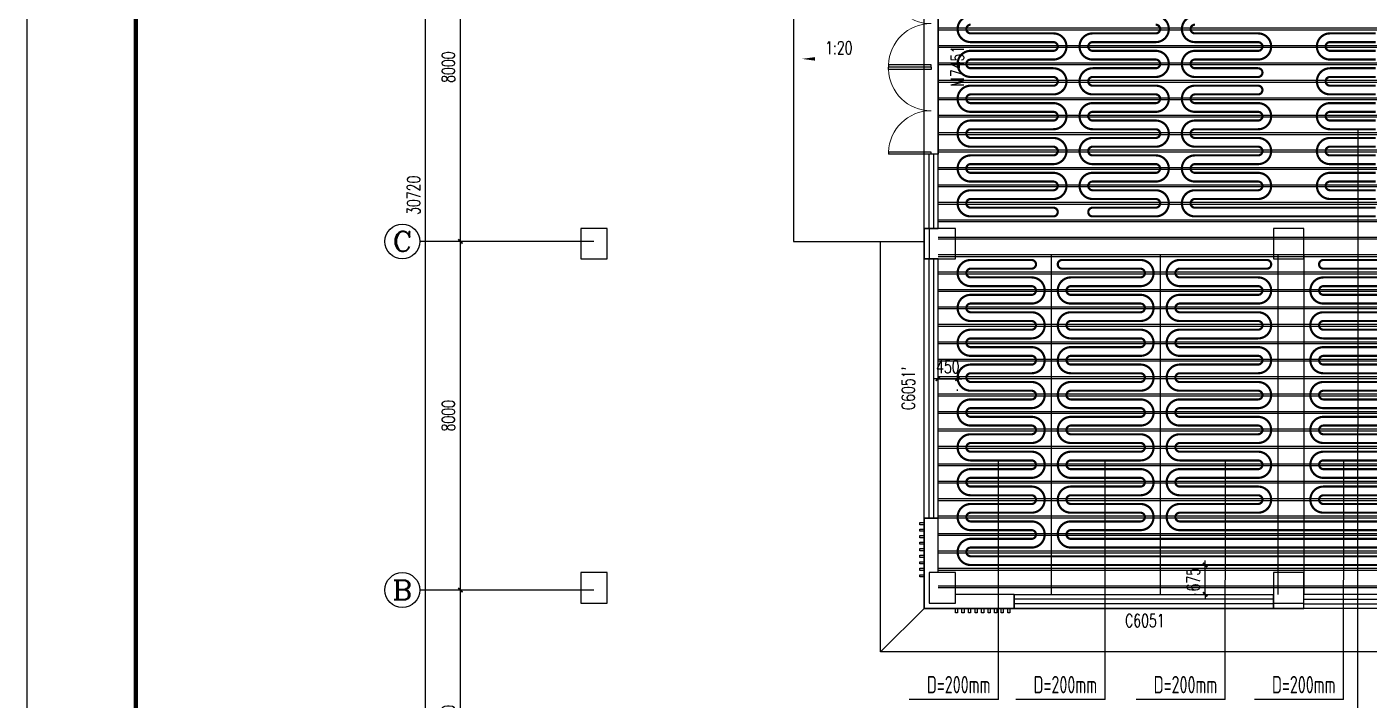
# Model space of a CAD drawing. Extents: x 2430460 to 2514560, y -608375 to -364775.
# Drawn here: x 2430460 to 2461282, y -587286 to -571834 of the extents above; entities that cross this region are included whole.
import ezdxf
from ezdxf.enums import TextEntityAlignment as Align

# ---------------------------------------------------------------- set-up
doc = ezdxf.new("R2010")
doc.units = 0
doc.header["$LTSCALE"] = 1000
doc.header["$MEASUREMENT"] = 0
for name, color, linetype in [('AXIS', 3, 'Continuous'), ('AXIS_TEXT', 7, 'Continuous'), ('COLUMN', 9, 'Continuous'), ('DIM_SYMB', 3, 'Continuous'), ('PIPE-地暖供', 4, 'Continuous'), ('PUB_DIM', 3, 'Continuous'), ('STAIR', 2, 'Continuous'), ('TH_DIM', 3, 'Continuous'), ('TK', 4, 'Continuous'), ('WALL', 9, 'Continuous'), ('WINDOW', 4, 'Continuous'), ('WINDOW_TEXT', 7, 'Continuous'), ('木龙骨', 23, 'Continuous')]:
    doc.layers.add(name, color=color, linetype=linetype)
doc.styles.add('26#标准$0$TSSD_REIN', font='Tssdeng.shx', dxfattribs={"width": 0.7, "bigfont": 'tssdchn.shx'})
doc.styles.add('_TCH_AXIS', font='COMPLEX', dxfattribs={"bigfont": 'GBCBIG'})
doc.styles.add('_TCH_DIM', font='SIMPLEX', dxfattribs={"bigfont": 'GBCBIG'})
doc.styles.add('_TCH_DIM_T3', font='SIMPLEX', dxfattribs={"width": 0.705882, "bigfont": 'GBCBIG'})
doc.styles.add('_TCH_WINDOW', font='SIMPLEX', dxfattribs={"height": 3.5, "bigfont": 'GBCBIG'})
doc.styles.add('COMPLEX', font='COMPLEX')
doc.styles.add('HZTXT1', font='romans.shx', dxfattribs={"width": 0.7, "bigfont": 'GBHZFS.SHX'})
doc.styles.get("Standard").update_dxf_attribs({"font": 'gbenor.shx', "bigfont": 'gbcbig.shx'})
doc.dimstyles.new('_TCH_ARCH&&100', dxfattribs={"dimtxt": 297.5, "dimasz": 100, "dimexe": 250, "dimexo": 300, "dimgap": 126.25, "dimtad": 1, "dimdec": 0, "dimzin": 0, "dimdsep": 46, "dimtxsty": '_TCH_DIM_T3', "dimblk": 'ARCHTICK', "dimcen": 0.09, "dimclrt": 7, "dimazin": 2, "dimtfac": 1, "dimtdec": 0, "dimtix": 1, "dimtmove": 2, "dimatfit": 3, "dimfxl": 30, "dimtolj": 1, "dimtzin": 0, "dimarcsym": 0})

# ---------------------------------------------------------------- blocks, each defined once
blk = doc.blocks.new('*U544')
at = {"color": 3}
blk.add_lwpolyline([(-84100, 0), (0, 0), (0, 59400), (-84100, 59400)], close=True, dxfattribs=at)
at = {"color": 3, "const_width": 100}
blk.add_lwpolyline([(-81600, 1000), (-1000, 1000), (-1000, 58400), (-81600, 58400)], close=True, dxfattribs=at)
at = {"layer": 'TK', "color": 4, "style": 'HZTXT1'}
for tag, height, width, p in [('项目负责1', 400, 0.6, (-4500, 19196)), ('项目负责2', 400, 0.6, (-4500, 18296)), ('专责', 400, 0.6, (-4500, 17396)), ('审定', 400, 0.6, (-4500, 16496)), ('审核', 400, 0.6, (-4500, 15596)), ('校对', 400, 0.6, (-4500, 14696)), ('设计', 400, 0.6, (-4500, 13796)), ('绘图', 400, 0.6, (-4500, 12896)), ('建设单位', 450, 0.6, (-4500, 11050)), ('工号', 400, 0.5, (-5501, 3507)), ('版次', 400, 0.7, (-2138, 3498)), ('阶段', 400, 0.7, (-2138, 2498)), ('比例', 400, 0.7, (-5491, 1513)), ('日期', 400, 0.7, (-2138, 1498))]:
    blk.add_attdef(tag, text='', height=height, dxfattribs=dict(at, width=width)).set_placement(p, align=Align.MIDDLE)
at = {"layer": 'TK', "color": 1, "lineweight": -3, "style": 'HZTXT1', "width": 0.6}
blk.add_attdef('工程名称', text='', height=450, dxfattribs=at).set_placement((-4500, 9050), align=Align.MIDDLE)
at = {"layer": 'TK', "color": 4, "lineweight": -3, "style": 'HZTXT1', "width": 0.6}
blk.add_attdef('子项名称', text='', height=450, dxfattribs=at).set_placement((-4500, 7050), align=Align.MIDDLE)
at = {"layer": 'TK', "color": 1, "lineweight": -3, "width": 0.6, "flags": 104}
blk.add_attdef('图名', text='', height=400, dxfattribs=at).set_placement((-4558, 4958), align=Align.MIDDLE_CENTER)
at = {"layer": 'TK', "color": 1, "style": 'HZTXT1', "width": 0.7}
blk.add_attdef('图号', text='', height=400, dxfattribs=at).set_placement((-5491, 2513), align=Align.MIDDLE)
blk = doc.blocks.new('_ArchTick')
at = {"color": 0, "linetype": 'ByBlock', "const_width": 0.4}
blk.add_lwpolyline([(-0.5, -0.5), (0.5, 0.5)], dxfattribs=at)
blk = doc.blocks.new('*D29')
at = {"layer": 'Defpoints', "color": 0, "transparency": 16777216}
for p in [(-23139, -4043), (-21807, -4043), (-21807, -12043)]:
    blk.add_point(p, dxfattribs=at)
at = {"layer": 'PUB_DIM', "color": 0, "lineweight": -2, "transparency": 16777216}
for p, q in [((-22107, -4043), (-23389, -4043)), ((-23139, -12043), (-23139, -4043)), ((-22107, -12043), (-23389, -12043))]:
    blk.add_line(p, q, dxfattribs=at)
at = {"layer": 'PUB_DIM', "color": 0, "lineweight": -2, "transparency": 16777216, "xscale": 100, "yscale": 100, "zscale": 100}
for p, rotation in [((-23139, -4043), 90), ((-23139, -12043), 270)]:
    blk.add_blockref('_ArchTick', p, dxfattribs=dict(at, rotation=rotation))
at = {"layer": 'PUB_DIM', "color": 7, "transparency": 16777216, "insert": (-23414, -8043), "char_height": 297.5, "attachment_point": 5, "rotation": 90, "style": '_TCH_DIM_T3'}
blk.add_mtext('\\A1;8000', dxfattribs=at)
blk = doc.blocks.new('*D30')
at = {"layer": 'Defpoints', "color": 0, "transparency": 16777216}
for p in [(-23139, -12043), (-21807, -12043), (-21807, -20043)]:
    blk.add_point(p, dxfattribs=at)
at = {"layer": 'PUB_DIM', "color": 0, "lineweight": -2, "transparency": 16777216}
for p, q in [((-22107, -12043), (-23389, -12043)), ((-23139, -20043), (-23139, -12043)), ((-22107, -20043), (-23389, -20043))]:
    blk.add_line(p, q, dxfattribs=at)
at = {"layer": 'PUB_DIM', "color": 0, "lineweight": -2, "transparency": 16777216, "xscale": 100, "yscale": 100, "zscale": 100}
for p, rotation in [((-23139, -12043), 90), ((-23139, -20043), 270)]:
    blk.add_blockref('_ArchTick', p, dxfattribs=dict(at, rotation=rotation))
at = {"layer": 'PUB_DIM', "color": 7, "transparency": 16777216, "insert": (-23414, -16043), "char_height": 297.5, "attachment_point": 5, "rotation": 90, "style": '_TCH_DIM_T3'}
blk.add_mtext('\\A1;8000', dxfattribs=at)
blk = doc.blocks.new('*D31')
at = {"layer": 'Defpoints', "color": 0, "transparency": 16777216}
for p in [(-23139, -20043), (-21807, -20043), (-21807, -26043)]:
    blk.add_point(p, dxfattribs=at)
at = {"layer": 'PUB_DIM', "color": 0, "lineweight": -2, "transparency": 16777216}
for p, q in [((-22107, -20043), (-23389, -20043)), ((-23139, -26043), (-23139, -20043)), ((-22107, -26043), (-23389, -26043))]:
    blk.add_line(p, q, dxfattribs=at)
at = {"layer": 'PUB_DIM', "color": 0, "lineweight": -2, "transparency": 16777216, "xscale": 100, "yscale": 100, "zscale": 100}
for p, rotation in [((-23139, -20043), 90), ((-23139, -26043), 270)]:
    blk.add_blockref('_ArchTick', p, dxfattribs=dict(at, rotation=rotation))
at = {"layer": 'PUB_DIM', "color": 7, "transparency": 16777216, "insert": (-23414, -23043), "char_height": 297.5, "attachment_point": 5, "rotation": 90, "style": '_TCH_DIM_T3'}
blk.add_mtext('\\A1;6000', dxfattribs=at)
blk = doc.blocks.new('*D33')
at = {"layer": 'Defpoints', "color": 0, "transparency": 16777216}
for p in [(-23939, 4377), (-22748, 4377), (-22748, -26343)]:
    blk.add_point(p, dxfattribs=at)
at = {"layer": 'PUB_DIM', "color": 0, "lineweight": -2, "transparency": 16777216}
for p, q in [((-23048, 4377), (-24189, 4377)), ((-23939, -26343), (-23939, 4377)), ((-23048, -26343), (-24189, -26343))]:
    blk.add_line(p, q, dxfattribs=at)
at = {"layer": 'PUB_DIM', "color": 0, "lineweight": -2, "transparency": 16777216, "xscale": 100, "yscale": 100, "zscale": 100}
for p, rotation in [((-23939, 4377), 90), ((-23939, -26343), 270)]:
    blk.add_blockref('_ArchTick', p, dxfattribs=dict(at, rotation=rotation))
at = {"layer": 'PUB_DIM', "color": 7, "transparency": 16777216, "insert": (-24214, -10983), "char_height": 297.5, "attachment_point": 5, "rotation": 90, "style": '_TCH_DIM_T3'}
blk.add_mtext('\\A1;30720', dxfattribs=at)
blk = doc.blocks.new('_FZHK')
blk.add_lwpolyline([(-0.5, -0.5), (0.5, -0.5), (0.5, 0.5), (-0.5, 0.5)], close=True)
blk = doc.blocks.new('$WINLIB2D$00000001')
at = {"color": 0}
for points in [[(-0.5, 0.5), (-0.5, -0.5)], [(-0.5, 0.5), (0.5, 0.5)], [(0.5, -0.5), (0.5, 0.5)], [(0.5, 0.1667), (-0.5, 0.1667)], [(0.5, -0.1667), (-0.5, -0.1667)], [(-0.5, -0.5), (0.5, -0.5)]]:
    blk.add_lwpolyline(points, dxfattribs=at)
blk = doc.blocks.new('$DorLib2D$00000002')
for p, q in [((-0.5, 0), (-0.5, 0.4875)), ((-0.475, 0.4875), (-0.5, 0.4875)), ((-0.475, 0), (-0.475, 0.4875)), ((0.475, 0), (0.475, 0.4875)), ((0.475, 0.4875), (0.5, 0.4875)), ((0.5, 0), (0.5, 0.4875)), ((-0.5, 0), (-0.475, 0)), ((0.5, 0), (0.475, 0))]:
    blk.add_line(p, q)
at = {"lineweight": 13}
for centre, start, end in [((-0.4875, 0), 0, 88.53072), ((0.4875, 0), 91.46928, 180)]:
    blk.add_arc(centre, 0.4875, start, end, dxfattribs=at)
blk = doc.blocks.new('*D514')
at = {"layer": 'Defpoints', "color": 0, "transparency": 16777216}
for p in [(-23139, -4043), (-21807, -4043), (-21807, -12043)]:
    blk.add_point(p, dxfattribs=at)
at = {"layer": 'PUB_DIM', "color": 0, "lineweight": -2, "transparency": 16777216}
for p, q in [((-22107, -4043), (-23389, -4043)), ((-23139, -12043), (-23139, -4043)), ((-22107, -12043), (-23389, -12043))]:
    blk.add_line(p, q, dxfattribs=at)
at = {"layer": 'PUB_DIM', "color": 0, "lineweight": -2, "transparency": 16777216, "xscale": 100, "yscale": 100, "zscale": 100}
for p, rotation in [((-23139, -4043), 90), ((-23139, -12043), 270)]:
    blk.add_blockref('_ArchTick', p, dxfattribs=dict(at, rotation=rotation))
at = {"layer": 'PUB_DIM', "color": 7, "transparency": 16777216, "insert": (-23414, -8043), "char_height": 297.5, "attachment_point": 5, "rotation": 90, "style": '_TCH_DIM_T3'}
blk.add_mtext('\\A1;8000', dxfattribs=at)
blk = doc.blocks.new('*D515')
at = {"layer": 'Defpoints', "color": 0, "transparency": 16777216}
for p in [(-23139, -12043), (-21807, -12043), (-21807, -20043)]:
    blk.add_point(p, dxfattribs=at)
at = {"layer": 'PUB_DIM', "color": 0, "lineweight": -2, "transparency": 16777216}
for p, q in [((-22107, -12043), (-23389, -12043)), ((-23139, -20043), (-23139, -12043)), ((-22107, -20043), (-23389, -20043))]:
    blk.add_line(p, q, dxfattribs=at)
at = {"layer": 'PUB_DIM', "color": 0, "lineweight": -2, "transparency": 16777216, "xscale": 100, "yscale": 100, "zscale": 100}
for p, rotation in [((-23139, -12043), 90), ((-23139, -20043), 270)]:
    blk.add_blockref('_ArchTick', p, dxfattribs=dict(at, rotation=rotation))
at = {"layer": 'PUB_DIM', "color": 7, "transparency": 16777216, "insert": (-23414, -16043), "char_height": 297.5, "attachment_point": 5, "rotation": 90, "style": '_TCH_DIM_T3'}
blk.add_mtext('\\A1;8000', dxfattribs=at)
blk = doc.blocks.new('*D516')
at = {"layer": 'Defpoints', "color": 0, "transparency": 16777216}
for p in [(-23139, -20043), (-21807, -20043), (-21807, -26043)]:
    blk.add_point(p, dxfattribs=at)
at = {"layer": 'PUB_DIM', "color": 0, "lineweight": -2, "transparency": 16777216}
for p, q in [((-22107, -20043), (-23389, -20043)), ((-23139, -26043), (-23139, -20043)), ((-22107, -26043), (-23389, -26043))]:
    blk.add_line(p, q, dxfattribs=at)
at = {"layer": 'PUB_DIM', "color": 0, "lineweight": -2, "transparency": 16777216, "xscale": 100, "yscale": 100, "zscale": 100}
for p, rotation in [((-23139, -20043), 90), ((-23139, -26043), 270)]:
    blk.add_blockref('_ArchTick', p, dxfattribs=dict(at, rotation=rotation))
at = {"layer": 'PUB_DIM', "color": 7, "transparency": 16777216, "insert": (-23414, -23043), "char_height": 297.5, "attachment_point": 5, "rotation": 90, "style": '_TCH_DIM_T3'}
blk.add_mtext('\\A1;6000', dxfattribs=at)
blk = doc.blocks.new('*D518')
at = {"layer": 'Defpoints', "color": 0, "transparency": 16777216}
for p in [(-23939, 4377), (-22748, 4377), (-22748, -26343)]:
    blk.add_point(p, dxfattribs=at)
at = {"layer": 'PUB_DIM', "color": 0, "lineweight": -2, "transparency": 16777216}
for p, q in [((-23048, 4377), (-24189, 4377)), ((-23939, -26343), (-23939, 4377)), ((-23048, -26343), (-24189, -26343))]:
    blk.add_line(p, q, dxfattribs=at)
at = {"layer": 'PUB_DIM', "color": 0, "lineweight": -2, "transparency": 16777216, "xscale": 100, "yscale": 100, "zscale": 100}
for p, rotation in [((-23939, 4377), 90), ((-23939, -26343), 270)]:
    blk.add_blockref('_ArchTick', p, dxfattribs=dict(at, rotation=rotation))
at = {"layer": 'PUB_DIM', "color": 7, "transparency": 16777216, "insert": (-24214, -10983), "char_height": 297.5, "attachment_point": 5, "rotation": 90, "style": '_TCH_DIM_T3'}
blk.add_mtext('\\A1;30720', dxfattribs=at)
blk = doc.blocks.new('_AXISO')
blk.add_circle((0, 0), 0.5)
at = {"layer": 'AXIS_TEXT', "style": 'COMPLEX', "width": 1.041667}
blk.add_attdef('A', text='', height=0.56, dxfattribs=at).set_placement((-0.25, -0.28), (0.25, -0.28), align=Align.FIT)
blk = doc.blocks.new('*D563')
at = {"layer": 'Defpoints', "color": 0, "transparency": 16777216}
for p in [(2457517, -584184), (2457610, -584184), (2457610, -584859)]:
    blk.add_point(p, dxfattribs=at)
at = {"layer": 'TH_DIM', "color": 0, "lineweight": -2, "transparency": 16777216}
for p, q in [((2457310, -584184), (2457267, -584184)), ((2457517, -584184), (2457517, -584084)), ((2457517, -584859), (2457517, -584184)), ((2457310, -584859), (2457267, -584859)), ((2457517, -584859), (2457517, -584959))]:
    blk.add_line(p, q, dxfattribs=at)
at = {"layer": 'TH_DIM', "color": 0, "lineweight": -2, "transparency": 16777216, "xscale": 100, "yscale": 100, "zscale": 100}
for p, rotation in [((2457517, -584184), 270), ((2457517, -584859), 90)]:
    blk.add_blockref('_ArchTick', p, dxfattribs=dict(at, rotation=rotation))
at = {"layer": 'TH_DIM', "color": 7, "transparency": 16777216, "insert": (2457242, -584522), "char_height": 297.5, "attachment_point": 5, "rotation": 90, "style": '_TCH_DIM_T3'}
blk.add_mtext('\\A1;675', dxfattribs=at)
blk = doc.blocks.new('*D564')
at = {"layer": 'Defpoints', "color": 0, "transparency": 16777216}
for p in [(2451382, -579884), (2451832, -579884), (2451832, -579909)]:
    blk.add_point(p, dxfattribs=at)
at = {"layer": 'TH_DIM', "color": 0, "lineweight": -2, "transparency": 16777216}
for p, q in [((2451382, -579909), (2451282, -579909)), ((2451382, -579909), (2451832, -579909)), ((2451832, -579909), (2451932, -579909)), ((2451382, -580184), (2451382, -580159)), ((2451832, -580184), (2451832, -580159))]:
    blk.add_line(p, q, dxfattribs=at)
at = {"layer": 'TH_DIM', "color": 0, "lineweight": -2, "transparency": 16777216, "xscale": 100, "yscale": 100, "zscale": 100}
blk.add_blockref('_ArchTick', (2451382, -579909), dxfattribs=at)
at = {"layer": 'TH_DIM', "color": 0, "lineweight": -2, "transparency": 16777216, "xscale": 100, "yscale": 100, "zscale": 100, "rotation": 180}
blk.add_blockref('_ArchTick', (2451832, -579909), dxfattribs=at)
at = {"layer": 'TH_DIM', "color": 7, "transparency": 16777216, "insert": (2451607, -579634), "char_height": 297.5, "attachment_point": 5, "style": '_TCH_DIM_T3'}
blk.add_mtext('\\A1;450', dxfattribs=at)
blk = doc.blocks.new('A$C0536007B')
blk.add_line((-12491.5, -20463.1), (-13491.5, -21463.1))
for points in [[(-12491.5, 1626.9), (-4491.5, 1626.9), (-4491.5, 4376.9), (36348.5, 4376.9), (36348.5, -20463.1), (-12491.5, -20463.1), (-12491.5, 1626.9)], [(3928.5, -21463.1), (-13491.5, -21463.1), (-13491.5, -12043.1)]]:
    blk.add_lwpolyline(points)
blk.add_lwpolyline([(-12491.5, -6043.1), (-12171.5, -6043.1), (-12171.5, -10043.1), (-12491.5, -10043.1)], close=True)
at = {"color": 175}
for points in [[(-12491.5, -18493.1), (-12491.5, -18543.1), (-12591.5, -18543.1), (-12591.5, -18493.1)], [(-12491.5, -18643.1), (-12491.5, -18693.1), (-12591.5, -18693.1), (-12591.5, -18643.1)], [(-12491.5, -18793.1), (-12491.5, -18843.1), (-12591.5, -18843.1), (-12591.5, -18793.1)], [(-12491.5, -18943.1), (-12491.5, -18993.1), (-12591.5, -18993.1), (-12591.5, -18943.1)], [(-12491.5, -19093.1), (-12491.5, -19143.1), (-12591.5, -19143.1), (-12591.5, -19093.1)], [(-12491.5, -19243.1), (-12491.5, -19293.1), (-12591.5, -19293.1), (-12591.5, -19243.1)], [(-12491.5, -19393.1), (-12491.5, -19443.1), (-12591.5, -19443.1), (-12591.5, -19393.1)], [(-12491.5, -19543.1), (-12491.5, -19593.1), (-12591.5, -19593.1), (-12591.5, -19543.1)], [(-12491.5, -19693.1), (-12491.5, -19743.1), (-12591.5, -19743.1), (-12591.5, -19693.1)], [(-11721.5, -20563.1), (-11771.5, -20563.1), (-11771.5, -20463.1), (-11721.5, -20463.1)], [(-11571.5, -20563.1), (-11621.5, -20563.1), (-11621.5, -20463.1), (-11571.5, -20463.1)], [(-11421.5, -20563.1), (-11471.5, -20563.1), (-11471.5, -20463.1), (-11421.5, -20463.1)], [(-11271.5, -20563.1), (-11321.5, -20563.1), (-11321.5, -20463.1), (-11271.5, -20463.1)], [(-11121.5, -20563.1), (-11171.5, -20563.1), (-11171.5, -20463.1), (-11121.5, -20463.1)], [(-10971.5, -20563.1), (-11021.5, -20563.1), (-11021.5, -20463.1), (-10971.5, -20463.1)], [(-10821.5, -20563.1), (-10871.5, -20563.1), (-10871.5, -20463.1), (-10821.5, -20463.1)], [(-10671.5, -20563.1), (-10721.5, -20563.1), (-10721.5, -20463.1), (-10671.5, -20463.1)], [(-10521.5, -20563.1), (-10571.5, -20563.1), (-10571.5, -20463.1), (-10521.5, -20463.1)]]:
    blk.add_lwpolyline(points, close=True, dxfattribs=at)
at = {"layer": 'AXIS'}
for p, q in [((-20071.5, -12043.1), (-24071.5, -12043.1)), ((-20071.5, -20043.1), (-24071.5, -20043.1))]:
    blk.add_line(p, q, dxfattribs=at)
at = {"layer": 'DIM_SYMB'}
blk.add_lwpolyline([(-13578.4, -7853.2, 0, 0, 0), (-15298.6, -7853.2, 0, 80, 0), (-14998.6, -7853.2, 0, 0, 0)], format="xyseb", dxfattribs=at)
at = {"layer": 'STAIR'}
blk.add_lwpolyline([(-12491.5, -4043.1), (-15491.5, -4043.1), (-15491.5, -12043.1), (-12491.5, -12043.1)], dxfattribs=at)
at = {"layer": 'WALL'}
for p, q in [((-12371.5, -11743.1), (-12491.5, -11743.1)), ((-12491.5, -11743.1), (-12491.5, -12043.1)), ((-12491.5, -12043.1), (-12491.5, -12443.1)), ((-12491.5, -12443.1), (-12371.5, -12443.1)), ((-12171.5, -18393.1), (-12491.5, -18393.1)), ((-12491.5, -18393.1), (-12491.5, -20463.1)), ((-12171.5, -19643.1), (-12171.5, -18393.1)), ((-10421.5, -20143.1), (-11771.5, -20143.1)), ((-10421.5, -20463.1), (-10421.5, -20143.1)), ((-12491.5, -20463.1), (-10421.5, -20463.1)), ((-4471.5, -20343.1), (-4471.5, -20463.1)), ((-4471.5, -20463.1), (-4071.5, -20463.1)), ((-4071.5, -20463.1), (-3771.5, -20463.1)), ((-3771.5, -20463.1), (-3771.5, -20343.1))]:
    blk.add_line(p, q, dxfattribs=at)
at = {"layer": 'AXIS'}
ref = blk.add_blockref('_AXISO', (-24471.5, -12043.1), dxfattribs=dict(at, xscale=800, yscale=800, zscale=800))
ref.add_attrib('A', 'C', dxfattribs={"layer": 'AXIS_TEXT', "height": 452.5, "style": '_TCH_AXIS', "width": 1.4}).set_placement((-24697.8, -12269.4), (-24245.3, -12269.4), align=Align.FIT)
ref = blk.add_blockref('_AXISO', (-24471.5, -20043.1), dxfattribs=dict(at, xscale=800, yscale=800, zscale=800))
ref.add_attrib('A', 'B', dxfattribs={"layer": 'AXIS_TEXT', "height": 452.5, "style": '_TCH_AXIS', "width": 1.235294}).set_placement((-24697.8, -20269.4), (-24245.3, -20269.4), align=Align.FIT)
at = {"layer": 'COLUMN'}
for p, xscale, yscale, zscale, rotation in [((-20071.5, -12093.1), 700.0000000873115, 599.9999999981374, 599.9999999981374, 90), ((-12071.5, -12093.1), 700.0000000870787, 600, 600, 90), ((-4121.5, -12093.1), 700.00000011269, 700.0000000819564, 700.0000000819564, 180), ((-20071.5, -19993.1), 699.999023355078, 599.9999997969717, 599.9999997969717, 90.00000000747052), ((-12071.5, -19993.1), 699.9990233506542, 600, 600, 90), ((-4121.5, -19993.1), 699.9990233506542, 699.9999999981374, 699.9999999981374, 90)]:
    blk.add_blockref('_FZHK', p, dxfattribs=dict(at, xscale=xscale, yscale=yscale, zscale=zscale, rotation=rotation))
at = {"layer": 'WINDOW', "rotation": 90}
for name, p, xscale, yscale, zscale in [('$DorLib2D$00000002', (-12331.5, -7043.1), 2000, 2000, 2000), ('$DorLib2D$00000002', (-12331.5, -9043.1), 2000, 2000, 2000), ('$WINLIB2D$00000001', (-12331.5, -10893.1), 1700.000000003492, 320, 1700.000000003492)]:
    blk.add_blockref(name, p, dxfattribs=dict(at, xscale=xscale, yscale=yscale, zscale=zscale))
at = {"layer": 'WINDOW'}
ref = blk.add_blockref('$WINLIB2D$00000001', (-12331.5, -15418.1), dxfattribs=dict(at, xscale=5950, yscale=320, zscale=5950, rotation=90))
ref.add_attrib('A', "C6051'", (-12705.1, -15913.1), dxfattribs={"layer": 'WINDOW_TEXT', "height": 297.5, "rotation": 90, "style": '_TCH_WINDOW', "width": 0.705882})
ref = blk.add_blockref('$WINLIB2D$00000001', (-7446.5, -20303.1), dxfattribs=dict(at, xscale=-5950, yscale=-320, zscale=-5950, rotation=180))
ref.add_attrib('A', 'C6051', (-7876.5, -20891.7), dxfattribs={"layer": 'WINDOW_TEXT', "height": 297.5, "style": '_TCH_WINDOW', "width": 0.705882})
ref = blk.add_blockref('$WINLIB2D$00000001', (-746.5, -20303.1), dxfattribs=dict(at, xscale=6050, yscale=-320, zscale=6050, rotation=180))
ref.add_attrib('A', 'C6151', (-1156.5, -20891.7), dxfattribs={"layer": 'WINDOW_TEXT', "height": 297.5, "style": '_TCH_WINDOW', "width": 0.705882})
at = {"layer": 'DIM_SYMB', "color": 7, "style": '_TCH_DIM', "width": 0.705882}
blk.add_text('1:20', height=297.5, dxfattribs=at).set_placement((-14763.5, -7748.2))
at = {"layer": 'WINDOW_TEXT', "style": '_TCH_WINDOW', "width": 0.705882}
blk.add_text('M7451', height=297.5, rotation=90, dxfattribs=at).set_placement((-11576.5, -8488.1))
at = {"layer": 'PUB_DIM'}
for p1, p2, distance, picture, middle in [((-22747.8, -26343.1), (-22747.8, 4376.9), 1190.9, '*D33', (-24213.7, -10983.1)), ((-22747.8, -26343.1), (-22747.8, 4376.9), 1190.9, '*D518', (-24213.7, -10983.1)), ((-21806.8, -12043.1), (-21806.8, -4043.1), 1332.2, '*D29', (-23413.9, -8043.1)), ((-21806.8, -12043.1), (-21806.8, -4043.1), 1332.2, '*D514', (-23413.9, -8043.1)), ((-21806.8, -20043.1), (-21806.8, -12043.1), 1332.2, '*D30', (-23413.9, -16043.1)), ((-21806.8, -20043.1), (-21806.8, -12043.1), 1332.2, '*D515', (-23413.9, -16043.1)), ((-21806.8, -26043.1), (-21806.8, -20043.1), 1332.2, '*D31', (-23413.9, -23043.1)), ((-21806.8, -26043.1), (-21806.8, -20043.1), 1332.2, '*D516', (-23413.9, -23043.1))]:
    dim = blk.add_aligned_dim(p1=p1, p2=p2, distance=distance, dimstyle='_TCH_ARCH&&100', dxfattribs=at)
    dim.commit()
    dim.dimension.update_dxf_attribs({"geometry": picture, "text_midpoint": middle})

msp = doc.modelspace()

# ---------------------------------------------------------------- linework, layer by layer
for p, q in [((2451382, -574759.3), (2451382, -569109.3)), ((2461019.6, -588639.9), (2461030.1, -574184.3)), ((2453982, -577059.3), (2453982, -584859.3)), ((2456482, -577059.3), (2456482, -584859.3)), ((2459182, -577059.3), (2459182, -584859.3)), ((2459782, -577059.3), (2459782, -584859.3)), ((2452770.8, -587274.6), (2452774.7, -581784.3)), ((2455220, -587274.6), (2455224, -581784.3)), ((2457978.5, -587274.6), (2457982.5, -581784.3)), ((2460694.4, -587274.6), (2460698.3, -581784.3)), ((2452770.8, -587274.6), (2450723.1, -587274.6)), ((2455220, -587274.6), (2453172.4, -587274.6)), ((2457978.5, -587274.6), (2455930.9, -587274.6)), ((2460694.4, -587274.6), (2458646.7, -587274.6))]:
    msp.add_line(p, q)
at = {"layer": 'PIPE-地暖供', "const_width": 50}
for points in [[(2452132, -571584.3, 0.4142136), (2451832, -571884.3, 0.4142136), (2452132, -572184.3), (2454032, -572184.3, -0.4142136), (2454132, -572284.3, -0.4142136), (2454032, -572384.3), (2452132, -572384.3, 0.4142136), (2451832, -572684.3, 0.4142136), (2452132, -572984.3), (2454032, -572984.3, -0.4142136), (2454132, -573084.3, -0.4142136), (2454032, -573184.3), (2452132, -573184.3, 0.4142136), (2451832, -573484.3, 0.4142136), (2452132, -573784.3), (2454032, -573784.3, -0.4142136), (2454132, -573884.3, -0.4142136), (2454032, -573984.3), (2452132, -573984.3, 0.4142136), (2451832, -574284.3, 0.4142136), (2452132, -574584.3), (2454032, -574584.3, -0.4142136), (2454132, -574684.3, -0.4142136), (2454032, -574784.3), (2452132, -574784.3, 0.4142136), (2451832, -575084.3, 0.4142136), (2452132, -575384.3), (2454032, -575384.3, -0.4142136), (2454132, -575484.3, -0.4142136), (2454032, -575584.3), (2452132, -575584.3, 0.4142136), (2451832, -575884.3, 0.4142136), (2452132, -576184.3), (2454032, -576184.3, 0.4142136), (2454132, -576084.3, 0.4142136), (2454032, -575984.3), (2452132, -575984.3, -0.4142136), (2452032, -575884.3, -0.4142136), (2452132, -575784.3), (2454032, -575784.3, 0.4142136), (2454332, -575484.3, 0.4142136), (2454032, -575184.3), (2452132, -575184.3, -0.4142136), (2452032, -575084.3, -0.4142136), (2452132, -574984.3), (2454032, -574984.3, 0.4142136), (2454332, -574684.3, 0.4142136), (2454032, -574384.3), (2452132, -574384.3, -0.4142136), (2452032, -574284.3, -0.4142136), (2452132, -574184.3), (2454032, -574184.3, 0.4142136), (2454332, -573884.3, 0.4142136), (2454032, -573584.3), (2452132, -573584.3, -0.4142136), (2452032, -573484.3, -0.4142136), (2452132, -573384.3), (2454032, -573384.3, 0.4142136), (2454332, -573084.3, 0.4142136), (2454032, -572784.3), (2452132, -572784.3, -0.4142136), (2452032, -572684.3, -0.4142136), (2452132, -572584.3), (2454032, -572584.3, 0.4142136), (2454332, -572284.3, 0.4142136), (2454032, -571984.3), (2452132, -571984.3, -0.4142136), (2452032, -571884.3, -0.4142136), (2452132, -571784.3)], [(2456382, -571784.3, -0.4142136), (2456482, -571884.3, -0.4142136), (2456382, -571984.3), (2454932, -571984.3, 0.4142136), (2454632, -572284.3, 0.4142136), (2454932, -572584.3), (2456382, -572584.3, -0.4142136), (2456482, -572684.3, -0.4142136), (2456382, -572784.3), (2454932, -572784.3, 0.4142136), (2454632, -573084.3, 0.4142136), (2454932, -573384.3), (2456382, -573384.3, -0.4142136), (2456482, -573484.3, -0.4142136), (2456382, -573584.3), (2454932, -573584.3, 0.4142136), (2454632, -573884.3, 0.4142136), (2454932, -574184.3), (2456382, -574184.3, -0.4142136), (2456482, -574284.3, -0.4142136), (2456382, -574384.3), (2454932, -574384.3, 0.4142136), (2454632, -574684.3, 0.4142136), (2454932, -574984.3), (2456382, -574984.3, -0.4142136), (2456482, -575084.3, -0.4142136), (2456382, -575184.3), (2454932, -575184.3, 0.4142136), (2454632, -575484.3, 0.4142136), (2454932, -575784.3), (2456382, -575784.3, -0.4142136), (2456482, -575884.3, -0.4142136), (2456382, -575984.3), (2454932, -575984.3, 0.4142136), (2454832, -576084.3, 0.4142136), (2454932, -576184.3), (2456382, -576184.3, 0.4142136), (2456682, -575884.3, 0.4142136), (2456382, -575584.3), (2454932, -575584.3, -0.4142136), (2454832, -575484.3, -0.4142136), (2454932, -575384.3), (2456382, -575384.3, 0.4142136), (2456682, -575084.3, 0.4142136), (2456382, -574784.3), (2454932, -574784.3, -0.4142136), (2454832, -574684.3, -0.4142136), (2454932, -574584.3), (2456382, -574584.3, 0.4142136), (2456682, -574284.3, 0.4142136), (2456382, -573984.3), (2454932, -573984.3, -0.4142136), (2454832, -573884.3, -0.4142136), (2454932, -573784.3), (2456382, -573784.3, 0.4142136), (2456682, -573484.3, 0.4142136), (2456382, -573184.3), (2454932, -573184.3, -0.4142136), (2454832, -573084.3, -0.4142136), (2454932, -572984.3), (2456382, -572984.3, 0.4142136), (2456682, -572684.3, 0.4142136), (2456382, -572384.3), (2454932, -572384.3, -0.4142136), (2454832, -572284.3, -0.4142136), (2454932, -572184.3), (2456382, -572184.3, 0.4142136), (2456682, -571884.3, 0.4142136), (2456382, -571584.3)], [(2457282, -571584.3, 0.4142136), (2456982, -571884.3, 0.4142136), (2457282, -572184.3), (2458732, -572184.3, -0.4142136), (2458832, -572284.3, -0.4142136), (2458732, -572384.3), (2457282, -572384.3, 0.4142136), (2456982, -572684.3, 0.4142136), (2457282, -572984.3), (2458732, -572984.3, 0.4142136), (2458832, -572884.3), (2458832, -572884.3, 0.4142136), (2458732, -572784.3), (2457282, -572784.3, -0.4142136), (2457182, -572684.3, -0.4142136), (2457282, -572584.3), (2458732, -572584.3, 0.4142136), (2459032, -572284.3, 0.4142136), (2458732, -571984.3), (2457282, -571984.3, -0.4142136), (2457182, -571884.3, -0.4142136), (2457282, -571784.3)], [(2461432, -571984.3), (2460382, -571984.3, 0.4142136), (2460082, -572284.3, 0.4142136), (2460382, -572584.3), (2461432, -572584.3, -0.4142136)], [(2461432, -572384.3), (2460382, -572384.3, -0.4142136), (2460282, -572284.3, -0.4142136), (2460382, -572184.3), (2461432, -572184.3, 0.4142136)], [(2461432, -572784.3), (2460382, -572784.3, 0.4142136), (2460082, -573084.3, 0.4142136), (2460382, -573384.3), (2461432, -573384.3, -0.4142136)], [(2461432, -573184.3), (2460382, -573184.3, -0.4142136), (2460282, -573084.3, -0.4142136), (2460382, -572984.3), (2461432, -572984.3, 0.4142136)], [(2461432, -575984.3), (2458916.7, -575984.3), (2457282, -575984.3, -0.4142136), (2457182, -575884.3, -0.4142136), (2457282, -575784.3), (2458732, -575784.3, 0.4142136), (2459032, -575484.3, 0.4142136), (2458732, -575184.3), (2457282, -575184.3, -0.4142136), (2457182, -575084.3, -0.4142136), (2457282, -574984.3), (2458732, -574984.3, 0.4142136), (2459032, -574684.3, 0.4142136), (2458732, -574384.3), (2457282, -574384.3, -0.4142136), (2457182, -574284.3, -0.4142136), (2457282, -574184.3), (2458732, -574184.3, 0.4142136), (2459032, -573884.3, 0.4142136), (2458732, -573584.3), (2457282, -573584.3, -0.4142136), (2457182, -573484.3, -0.4142136), (2457282, -573384.3), (2458732, -573384.3, 0.4142136), (2458832, -573284.3), (2458832, -573284.3, 0.4142136), (2458732, -573184.3), (2457282, -573184.3, 0.4142136), (2456982, -573484.3, 0.4142136), (2457282, -573784.3), (2458732, -573784.3, -0.4142136), (2458832, -573884.3, -0.4142136), (2458732, -573984.3), (2457282, -573984.3, 0.4142136), (2456982, -574284.3, 0.4142136), (2457282, -574584.3), (2458732, -574584.3, -0.4142136), (2458832, -574684.3, -0.4142136), (2458732, -574784.3), (2457282, -574784.3, 0.4142136), (2456982, -575084.3, 0.4142136), (2457282, -575384.3), (2458732, -575384.3, -0.4142136), (2458832, -575484.3, -0.4142136), (2458732, -575584.3), (2457282, -575584.3, 0.4142136), (2456982, -575884.3, 0.4142136), (2457282, -576184.3), (2458916.7, -576184.3), (2461432, -576184.3, 0.4142136)], [(2461432, -573584.3), (2460382, -573584.3, 0.4142136), (2460082, -573884.3, 0.4142136), (2460382, -574184.3), (2461432, -574184.3, -0.4142136)], [(2461432, -573984.3), (2460382, -573984.3, -0.4142136), (2460282, -573884.3, -0.4142136), (2460382, -573784.3), (2461432, -573784.3, 0.4142136)], [(2461432, -574384.3), (2460382, -574384.3, 0.4142136), (2460082, -574684.3, 0.4142136), (2460382, -574984.3), (2461432, -574984.3, -0.4142136)], [(2461432, -574784.3), (2460382, -574784.3, -0.4142136), (2460282, -574684.3, -0.4142136), (2460382, -574584.3), (2461432, -574584.3, 0.4142136)], [(2461432, -575184.3), (2460382, -575184.3, 0.4142136), (2460082, -575484.3, 0.4142136), (2460382, -575784.3), (2461432, -575784.3, -0.4142136)], [(2461432, -575584.3), (2460382, -575584.3, -0.4142136), (2460282, -575484.3, -0.4142136), (2460382, -575384.3), (2461432, -575384.3, 0.4142136)], [(2466027.5, -584184.3), (2452132, -584184.3, -0.4142136), (2451832, -583884.3, -0.4142136), (2452132, -583584.3), (2453532, -583584.3, 0.4142136), (2453632, -583484.3, 0.4142136), (2453532, -583384.3), (2452132, -583384.3, -0.4142136), (2451832, -583084.3, -0.4142136), (2452132, -582784.3), (2453532, -582784.3, 0.4142136), (2453632, -582684.3, 0.4142136), (2453532, -582584.3), (2452132, -582584.3, -0.4142136), (2451832, -582284.3, -0.4142136), (2452132, -581984.3), (2453532, -581984.3, 0.4142136), (2453632, -581884.3, 0.4142136), (2453532, -581784.3), (2452132, -581784.3, -0.4142136), (2451832, -581484.3, -0.4142136), (2452132, -581184.3), (2453532, -581184.3, 0.4142136), (2453632, -581084.3, 0.4142136), (2453532, -580984.3), (2452132, -580984.3, -0.4142136), (2451832, -580684.3, -0.4142136), (2452132, -580384.3), (2453532, -580384.3, 0.4142136), (2453632, -580284.3, 0.4142136), (2453532, -580184.3), (2452132, -580184.3, -0.4142136), (2451832, -579884.3, -0.4142136), (2452132, -579584.3), (2453532, -579584.3, 0.4142136), (2453632, -579484.3, 0.4142136), (2453532, -579384.3), (2452132, -579384.3, -0.4142136), (2451832, -579084.3, -0.4142136), (2452132, -578784.3), (2453532, -578784.3, 0.4142136), (2453632, -578684.3, 0.4142136), (2453532, -578584.3), (2452132, -578584.3, -0.4142136), (2451832, -578284.3, -0.4142136), (2452132, -577984.3), (2453532, -577984.3, 0.4142136), (2453632, -577884.3, 0.4142136), (2453532, -577784.3), (2452132, -577784.3, -0.4142136), (2451832, -577484.3, -0.4142136), (2452132, -577184.3), (2453532, -577184.3, -0.4142136), (2453632, -577284.3, -0.4142136), (2453532, -577384.3), (2452132, -577384.3, 0.4142136), (2452032, -577484.3, 0.4142136), (2452132, -577584.3), (2453532, -577584.3, -0.4142136), (2453832, -577884.3, -0.4142136), (2453532, -578184.3), (2452132, -578184.3, 0.4142136), (2452032, -578284.3, 0.4142136), (2452132, -578384.3), (2453532, -578384.3, -0.4142136), (2453832, -578684.3, -0.4142136), (2453532, -578984.3), (2452132, -578984.3, 0.4142136), (2452032, -579084.3, 0.4142136), (2452132, -579184.3), (2453532, -579184.3, -0.4142136), (2453832, -579484.3, -0.4142136), (2453532, -579784.3), (2452132, -579784.3, 0.4142136), (2452032, -579884.3, 0.4142136), (2452132, -579984.3), (2453532, -579984.3, -0.4142136), (2453832, -580284.3, -0.4142136), (2453532, -580584.3), (2452132, -580584.3, 0.4142136), (2452032, -580684.3, 0.4142136), (2452132, -580784.3), (2453532, -580784.3, -0.4142136), (2453832, -581084.3, -0.4142136), (2453532, -581384.3), (2452132, -581384.3, 0.4142136), (2452032, -581484.3, 0.4142136), (2452132, -581584.3), (2453532, -581584.3, -0.4142136), (2453832, -581884.3, -0.4142136), (2453532, -582184.3), (2452132, -582184.3, 0.4142136), (2452032, -582284.3, 0.4142136), (2452132, -582384.3), (2453532, -582384.3, -0.4142136), (2453832, -582684.3, -0.4142136), (2453532, -582984.3), (2452132, -582984.3, 0.4142136), (2452032, -583084.3, 0.4142136), (2452132, -583184.3), (2453532, -583184.3, -0.4142136), (2453832, -583484.3, -0.4142136), (2453532, -583784.3), (2452132, -583784.3, 0.4142136), (2452032, -583884.3, 0.4142136), (2452132, -583984.3), (2466072.9, -583984.3, -0.4142136)], [(2466118.4, -583784.3), (2454432, -583784.3, -0.4142136), (2454132, -583484.3, -0.4142136), (2454432, -583184.3), (2456032, -583184.3, 0.4142136), (2456132, -583084.3, 0.4142136), (2456032, -582984.3), (2454432, -582984.3, -0.4142136), (2454132, -582684.3, -0.4142136), (2454432, -582384.3), (2456032, -582384.3, 0.4142136), (2456132, -582284.3, 0.4142136), (2456032, -582184.3), (2454432, -582184.3, -0.4142136), (2454132, -581884.3, -0.4142136), (2454432, -581584.3), (2456032, -581584.3, 0.4142136), (2456132, -581484.3, 0.4142136), (2456032, -581384.3), (2454432, -581384.3, -0.4142136), (2454132, -581084.3, -0.4142136), (2454432, -580784.3), (2456032, -580784.3, 0.4142136), (2456132, -580684.3, 0.4142136), (2456032, -580584.3), (2454432, -580584.3, -0.4142136), (2454132, -580284.3, -0.4142136), (2454432, -579984.3), (2456032, -579984.3, 0.4142136), (2456132, -579884.3, 0.4142136), (2456032, -579784.3), (2454432, -579784.3, -0.4142136), (2454132, -579484.3, -0.4142136), (2454432, -579184.3), (2456032, -579184.3, 0.4142136), (2456132, -579084.3, 0.4142136), (2456032, -578984.3), (2454432, -578984.3, -0.4142136), (2454132, -578684.3, -0.4142136), (2454432, -578384.3), (2456032, -578384.3, 0.4142136), (2456132, -578284.3, 0.4142136), (2456032, -578184.3), (2454432, -578184.3, -0.4142136), (2454132, -577884.3, -0.4142136), (2454432, -577584.3), (2456032, -577584.3, 0.4142136), (2456132, -577484.3, 0.4142136), (2456032, -577384.3), (2454232, -577384.3, -0.4142136), (2454132, -577284.3), (2454132, -577284.3, -0.4142136), (2454232, -577184.3), (2456032, -577184.3, -0.4142136), (2456332, -577484.3, -0.4142136), (2456032, -577784.3), (2454432, -577784.3, 0.4142136), (2454332, -577884.3, 0.4142136), (2454432, -577984.3), (2456032, -577984.3, -0.4142136), (2456332, -578284.3, -0.4142136), (2456032, -578584.3), (2454432, -578584.3, 0.4142136), (2454332, -578684.3, 0.4142136), (2454432, -578784.3), (2456032, -578784.3, -0.4142136), (2456332, -579084.3, -0.4142136), (2456032, -579384.3), (2454432, -579384.3, 0.4142136), (2454332, -579484.3, 0.4142136), (2454432, -579584.3), (2456032, -579584.3, -0.4142136), (2456332, -579884.3, -0.4142136), (2456032, -580184.3), (2454432, -580184.3, 0.4142136), (2454332, -580284.3, 0.4142136), (2454432, -580384.3), (2456032, -580384.3, -0.4142136), (2456332, -580684.3, -0.4142136), (2456032, -580984.3), (2454432, -580984.3, 0.4142136), (2454332, -581084.3, 0.4142136), (2454432, -581184.3), (2456032, -581184.3, -0.4142136), (2456332, -581484.3, -0.4142136), (2456032, -581784.3), (2454432, -581784.3, 0.4142136), (2454332, -581884.3, 0.4142136), (2454432, -581984.3), (2456032, -581984.3, -0.4142136), (2456332, -582284.3, -0.4142136), (2456032, -582584.3), (2454432, -582584.3, 0.4142136), (2454332, -582684.3, 0.4142136), (2454432, -582784.3), (2456032, -582784.3, -0.4142136), (2456332, -583084.3, -0.4142136), (2456032, -583384.3), (2454432, -583384.3, 0.4142136), (2454332, -583484.3, 0.4142136), (2454432, -583584.3), (2466163.8, -583584.3, -0.4142136)], [(2466209.3, -583384.3), (2456932, -583384.3, -0.4142136), (2456632, -583084.3, -0.4142136), (2456932, -582784.3), (2458732, -582784.3, 0.4142136), (2458832, -582684.3, 0.4142136), (2458732, -582584.3), (2456932, -582584.3, -0.4142136), (2456632, -582284.3, -0.4142136), (2456932, -581984.3), (2458732, -581984.3, 0.4142136), (2458832, -581884.3, 0.4142136), (2458732, -581784.3), (2456932, -581784.3, -0.4142136), (2456632, -581484.3, -0.4142136), (2456932, -581184.3), (2458732, -581184.3, 0.4142136), (2458832, -581084.3, 0.4142136), (2458732, -580984.3), (2456932, -580984.3, -0.4142136), (2456632, -580684.3, -0.4142136), (2456932, -580384.3), (2458732, -580384.3, 0.4142136), (2458832, -580284.3, 0.4142136), (2458732, -580184.3), (2456932, -580184.3, -0.4142136), (2456632, -579884.3, -0.4142136), (2456932, -579584.3), (2458732, -579584.3, 0.4142136), (2458832, -579484.3, 0.4142136), (2458732, -579384.3), (2456932, -579384.3, -0.4142136), (2456632, -579084.3, -0.4142136), (2456932, -578784.3), (2458732, -578784.3, 0.4142136), (2458832, -578684.3, 0.4142136), (2458732, -578584.3), (2456932, -578584.3, -0.4142136), (2456632, -578284.3, -0.4142136), (2456932, -577984.3), (2458732, -577984.3, 0.4142136), (2458832, -577884.3, 0.4142136), (2458732, -577784.3), (2456932, -577784.3, -0.4142136), (2456632, -577484.3, -0.4142136), (2456932, -577184.3), (2458932, -577184.3, -0.4142136), (2459032, -577284.3), (2459032, -577284.3, -0.4142136), (2458932, -577384.3), (2456932, -577384.3, 0.4142136), (2456832, -577484.3, 0.4142136), (2456932, -577584.3), (2458732, -577584.3, -0.4142136), (2459032, -577884.3, -0.4142136), (2458732, -578184.3), (2456932, -578184.3, 0.4142136), (2456832, -578284.3, 0.4142136), (2456932, -578384.3), (2458732, -578384.3, -0.4142136), (2459032, -578684.3, -0.4142136), (2458732, -578984.3), (2456932, -578984.3, 0.4142136), (2456832, -579084.3, 0.4142136), (2456932, -579184.3), (2458732, -579184.3, -0.4142136), (2459032, -579484.3, -0.4142136), (2458732, -579784.3), (2456932, -579784.3, 0.4142136), (2456832, -579884.3, 0.4142136), (2456932, -579984.3), (2458732, -579984.3, -0.4142136), (2459032, -580284.3, -0.4142136), (2458732, -580584.3), (2456932, -580584.3, 0.4142136), (2456832, -580684.3, 0.4142136), (2456932, -580784.3), (2458732, -580784.3, -0.4142136), (2459032, -581084.3, -0.4142136), (2458732, -581384.3), (2456932, -581384.3, 0.4142136), (2456832, -581484.3, 0.4142136), (2456932, -581584.3), (2458732, -581584.3, -0.4142136), (2459032, -581884.3, -0.4142136), (2458732, -582184.3), (2456932, -582184.3, 0.4142136), (2456832, -582284.3, 0.4142136), (2456932, -582384.3), (2458732, -582384.3, -0.4142136), (2459032, -582684.3, -0.4142136), (2458732, -582984.3), (2456932, -582984.3, 0.4142136), (2456832, -583084.3, 0.4142136), (2456932, -583184.3), (2466254.7, -583184.3, -0.4142136)], [(2462732, -577384.3), (2460232, -577384.3, -0.4142136), (2460132, -577284.3), (2460132, -577284.3, -0.4142136), (2460232, -577184.3), (2462732, -577184.3, -0.4142136)], [(2462732, -578184.3), (2460232, -578184.3, -0.4142136), (2459932, -577884.3, -0.4142136), (2460232, -577584.3), (2462732, -577584.3, 0.4142136)], [(2462732, -577784.3), (2460232, -577784.3, 0.4142136), (2460132, -577884.3, 0.4142136), (2460232, -577984.3), (2462732, -577984.3, -0.4142136)], [(2462732, -578984.3), (2460232, -578984.3, -0.4142136), (2459932, -578684.3, -0.4142136), (2460232, -578384.3), (2462732, -578384.3, 0.4142136)], [(2462732, -578584.3), (2460232, -578584.3, 0.4142136), (2460132, -578684.3, 0.4142136), (2460232, -578784.3), (2462732, -578784.3, -0.4142136)], [(2462732, -579784.3), (2460232, -579784.3, -0.4142136), (2459932, -579484.3, -0.4142136), (2460232, -579184.3), (2462732, -579184.3, 0.4142136)], [(2462732, -579384.3), (2460232, -579384.3, 0.4142136), (2460132, -579484.3, 0.4142136), (2460232, -579584.3), (2462732, -579584.3, -0.4142136)], [(2462732, -580584.3), (2460232, -580584.3, -0.4142136), (2459932, -580284.3, -0.4142136), (2460232, -579984.3), (2462732, -579984.3, 0.4142136)], [(2462732, -580184.3), (2460232, -580184.3, 0.4142136), (2460132, -580284.3, 0.4142136), (2460232, -580384.3), (2462732, -580384.3, -0.4142136)], [(2462732, -581384.3), (2460232, -581384.3, -0.4142136), (2459932, -581084.3, -0.4142136), (2460232, -580784.3), (2462732, -580784.3, 0.4142136)], [(2462732, -580984.3), (2460232, -580984.3, 0.4142136), (2460132, -581084.3, 0.4142136), (2460232, -581184.3), (2462732, -581184.3, -0.4142136)], [(2462732, -582184.3), (2460232, -582184.3, -0.4142136), (2459932, -581884.3, -0.4142136), (2460232, -581584.3), (2462732, -581584.3, 0.4142136)], [(2462732, -581784.3), (2460232, -581784.3, 0.4142136), (2460132, -581884.3, 0.4142136), (2460232, -581984.3), (2462732, -581984.3, -0.4142136)], [(2466300.2, -582984.3), (2460232, -582984.3, -0.4142136), (2459932, -582684.3, -0.4142136), (2460232, -582384.3), (2462732, -582384.3, 0.4142136)], [(2462732, -582584.3), (2460232, -582584.3, 0.4142136), (2460132, -582684.3, 0.4142136), (2460232, -582784.3), (2466345.6, -582784.3, -0.4142136)]]:
    msp.add_lwpolyline(points, format="xyb", dxfattribs=at)
at = {"layer": '木龙骨', "color": 253}
for points in [[(2451382, -571859.3), (2499582, -571859.3), (2499582, -571909.3), (2451382, -571909.3)], [(2451382, -572259.3), (2499582, -572259.3), (2499582, -572309.3), (2451382, -572309.3)], [(2451382, -572659.3), (2499582, -572659.3), (2499582, -572709.3), (2451382, -572709.3)], [(2451382, -573059.3), (2499582, -573059.3), (2499582, -573109.3), (2451382, -573109.3)], [(2451382, -573459.3), (2499582, -573459.3), (2499582, -573509.3), (2451382, -573509.3)], [(2451382, -573859.3), (2499582, -573859.3), (2499582, -573909.3), (2451382, -573909.3)], [(2451382, -574259.3), (2499582, -574259.3), (2499582, -574309.3), (2451382, -574309.3)], [(2451382, -574659.3), (2499582, -574659.3), (2499582, -574709.3), (2451382, -574709.3)], [(2451382, -575059.3), (2499582, -575059.3), (2499582, -575109.3), (2451382, -575109.3)], [(2451382, -575459.3), (2499582, -575459.3), (2499582, -575509.3), (2451382, -575509.3)], [(2451382, -575859.3), (2499582, -575859.3), (2499582, -575909.3), (2451382, -575909.3)], [(2451382, -576259.3), (2499582, -576259.3), (2499582, -576309.3), (2451382, -576309.3)], [(2451382, -576659.3), (2499082, -576659.3), (2499082, -576709.3), (2451382, -576709.3)], [(2451382, -577059.3), (2499082, -577059.3), (2499082, -577109.3), (2451382, -577109.3)], [(2451382, -577459.3), (2499582, -577459.3), (2499582, -577509.3), (2451382, -577509.3)], [(2451382, -577859.3), (2499582, -577859.3), (2499582, -577909.3), (2451382, -577909.3)], [(2451382, -578259.3), (2499582, -578259.3), (2499582, -578309.3), (2451382, -578309.3)], [(2451382, -578659.3), (2499582, -578659.3), (2499582, -578709.3), (2451382, -578709.3)], [(2451382, -579059.3), (2499582, -579059.3), (2499582, -579109.3), (2451382, -579109.3)], [(2451382, -579459.3), (2499582, -579459.3), (2499582, -579509.3), (2451382, -579509.3)], [(2451382, -579859.3), (2499582, -579859.3), (2499582, -579909.3), (2451382, -579909.3)], [(2451382, -580259.3), (2499582, -580259.3), (2499582, -580309.3), (2451382, -580309.3)], [(2451382, -580659.3), (2499582, -580659.3), (2499582, -580709.3), (2451382, -580709.3)], [(2451382, -581059.3), (2499582, -581059.3), (2499582, -581109.3), (2451382, -581109.3)], [(2451382, -581459.3), (2499582, -581459.3), (2499582, -581509.3), (2451382, -581509.3)], [(2451382, -581859.3), (2499582, -581859.3), (2499582, -581909.3), (2451382, -581909.3)], [(2451382, -582259.3), (2499582, -582259.3), (2499582, -582309.3), (2451382, -582309.3)], [(2451382, -582659.3), (2499582, -582659.3), (2499582, -582709.3), (2451382, -582709.3)], [(2451382, -583059.3), (2499582, -583059.3), (2499582, -583109.3), (2451382, -583109.3)], [(2451382, -583459.3), (2499582, -583459.3), (2499582, -583509.3), (2451382, -583509.3)], [(2451382, -583859.3), (2499582, -583859.3), (2499582, -583909.3), (2451382, -583909.3)], [(2451382, -584259.3), (2499582, -584259.3), (2499582, -584309.3), (2451382, -584309.3)], [(2451382, -584659.3), (2499082, -584659.3), (2499082, -584709.3), (2451382, -584709.3)]]:
    msp.add_lwpolyline(points, dxfattribs=at)

# ---------------------------------------------------------------- block references
for name, p in [('*U544', (2514560.4, -608374.9)), ('A$C0536007B', (2463553.5, -564716.2))]:
    msp.add_blockref(name, p)

# ---------------------------------------------------------------- texts
at = {"char_height": 400, "width": 1509.222, "attachment_point": 9, "style": '26#标准$0$TSSD_REIN'}
for insert in [(2452588.2, -587130.2), (2455037.4, -587130.2), (2457795.9, -587130.2), (2460511.8, -587130.2)]:
    msp.add_mtext('D=200mm', dxfattribs=dict(at, insert=insert))

# ---------------------------------------------------------------- dimensions: what is measured, and where the dimension line sits
at = {"layer": 'TH_DIM'}
for p1, p2, distance, picture, middle in [((2451382, -579884.3), (2451832, -579884.3), -25, '*D564', (2451607, -579634.3)), ((2457609.8, -584859.3), (2457609.8, -584184.3), 93.1, '*D563', (2457241.6, -584521.8))]:
    dim = msp.add_aligned_dim(p1=p1, p2=p2, distance=distance, dimstyle='_TCH_ARCH&&100', dxfattribs=at)
    dim.commit()
    dim.dimension.update_dxf_attribs({"geometry": picture, "text_midpoint": middle})

doc.saveas('drawing.dxf')
